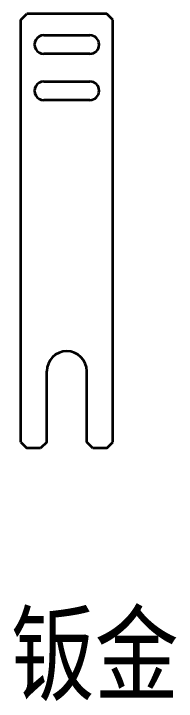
# Model space of a CAD drawing. Header units: millimetres. Extents: x -15766 to 80009, y -9701 to 15159.
# Drawn here: x -9752.9 to -9700, y 11437.9 to 11661 of the extents above; entities that cross this region are included whole.
import ezdxf

# ---------------------------------------------------------------- set-up
doc = ezdxf.new("R2010")
doc.units = ezdxf.units.MM
doc.layers.add('AM_VIS', color=7, linetype='Continuous', lineweight=18)
doc.layers.add('DIM', color=253, linetype='Continuous', lineweight=20)
doc.styles.add('DIM', font='', dxfattribs={"width": 0.8})
doc.styles.get('DIM').set_extended_font_data('NSimSun')

msp = doc.modelspace()

# ---------------------------------------------------------------- linework, layer by layer
at = {"layer": 'AM_VIS', "lineweight": 35}
for p, q in [((-9750.6105, 11658.97738), (-9748.6105, 11660.97738)), ((-9722.6105, 11660.97738), (-9748.6105, 11660.97738)), ((-9720.6105, 11658.97738), (-9722.6105, 11660.97738)), ((-9750.6105, 11521.97738), (-9750.6105, 11658.97738)), ((-9720.6105, 11521.97738), (-9720.6105, 11658.97738)), ((-9743.1105, 11653.97738), (-9728.1105, 11653.97738)), ((-9728.1105, 11647.97738), (-9743.1105, 11647.97738)), ((-9743.1105, 11638.97738), (-9728.1105, 11638.97738)), ((-9728.1105, 11632.97738), (-9743.1105, 11632.97738)), ((-9742.1105, 11521.97738), (-9742.1105, 11544.97738)), ((-9729.1105, 11521.97738), (-9729.1105, 11544.97738)), ((-9750.6105, 11521.97738), (-9748.6105, 11519.97738)), ((-9742.1105, 11521.97738), (-9744.1105, 11519.97738)), ((-9727.1105, 11519.97738), (-9729.1105, 11521.97738)), ((-9722.6105, 11519.97738), (-9720.6105, 11521.97738)), ((-9744.1105, 11519.97738), (-9748.6105, 11519.97738)), ((-9722.6105, 11519.97738), (-9727.1105, 11519.97738))]:
    msp.add_line(p, q, dxfattribs=at)
for centre, radius, start, end in [((-9743.1105, 11650.97738), 3, 89.999991, 269.999994), ((-9728.1105, 11650.97738), 3, 269.999992, 89.999991), ((-9743.1105, 11635.97738), 3, 89.999991, 269.999994), ((-9728.1105, 11635.97738), 3, 269.999992, 89.999991), ((-9735.6105, 11544.97738), 6.5, 359.999997, 179.999991)]:
    msp.add_arc(centre, radius, start, end, dxfattribs=at)

# ---------------------------------------------------------------- texts
at = {"layer": 'DIM', "insert": (-9753.80007, 11465.79068), "char_height": 25, "width": 104.980501, "attachment_point": 1, "style": 'DIM'}
msp.add_mtext('{\\C3;钣金}', dxfattribs=at)

doc.saveas('drawing.dxf')
